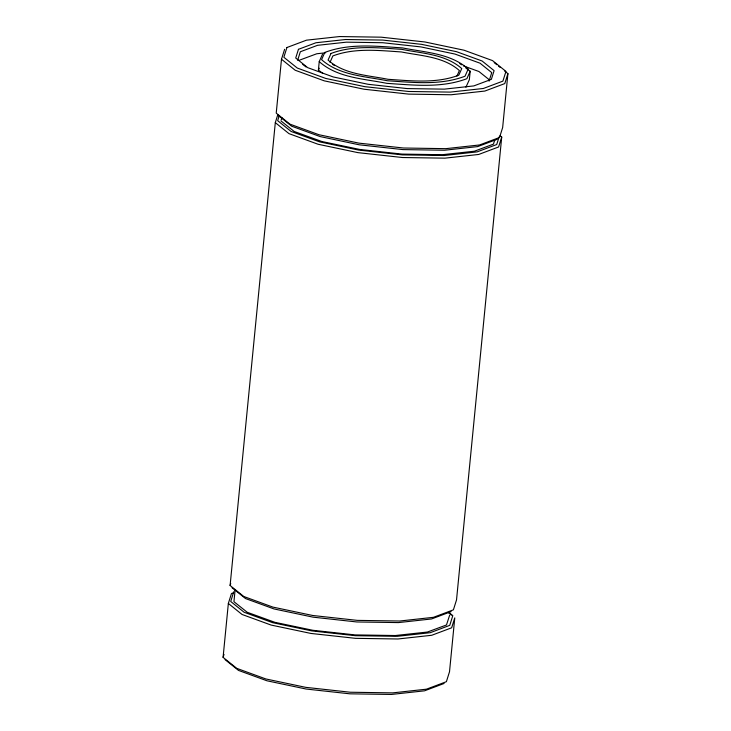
<?xml version="1.0" encoding="UTF-8"?>
<svg xmlns="http://www.w3.org/2000/svg" width="731" height="731" viewBox="0 0 731 731"><rect width="100%" height="100%" fill="white"/><g stroke="black" fill="none" stroke-linecap="round" stroke-linejoin="round"><path stroke-width="1.1" d="M228.346 603.459L242.052 614.469L271.11 625.06L310.967 633.448L355.54 638.337L397.975 638.985L431.729 635.276L451.648 627.801L454.773 617.869L449.51 671.762L446.385 681.694L426.456 689.178L392.702 692.878L350.268 692.23L305.695 687.341L265.837 678.953L236.78 668.362L223.083 657.361L228.346 603.459L231.471 593.526L233.573 592.74M500.013 135.674L501.722 137.044L456.528 599.904L453.403 609.837L433.474 617.311L399.729 621.021L357.295 620.372L312.722 615.484L272.864 607.095L243.807 596.505L230.101 585.494L275.304 122.644L277.798 114.703M284.615 49.306L281.49 59.238L276.227 113.131L289.933 124.142L318.981 134.732L358.848 143.121L403.421 148.009L445.855 148.658L479.6 144.948L499.529 137.474L502.654 127.541L507.917 73.639L504.491 70.889M235.08 590.072L233.947 601.695L247.242 612.295L274.947 622.337L312.813 630.277L355.083 634.91L395.316 635.531L427.416 632.041L446.477 624.968L449.583 615.411M322.828 73.356L318.405 70.094L319.228 61.642L322.517 54.195M465.848 68.029L470.179 71.245L469.348 79.697L465.921 87.227M297.663 60.271L300.34 51.755L317.501 45.331L346.384 42.17L382.724 42.718L420.91 46.912L455.011 54.076L480.011 63.186L491.744 72.616L489.066 81.132M230.101 585.494L230.731 583.512M501.722 137.044L498.597 146.977L478.677 154.46L444.923 158.161L402.489 157.521L357.916 152.633L318.058 144.245L289.001 133.645L275.304 122.644M279.023 116.339L277.661 120.67L291.102 131.461L319.602 141.86L358.702 150.083L402.434 154.881L444.055 155.511L477.169 151.874L496.705 144.537L499.09 136.962M233.774 591.745L230.713 601.485L244.154 612.276L272.645 622.675L311.753 630.899L355.485 635.696L397.107 636.326L430.221 632.699L449.757 625.352L452.818 615.612L449.464 612.916M223.083 657.361L224.024 654.373M507.917 73.639L504.783 83.581L484.854 91.055L451.1 94.765L408.675 94.116L364.102 89.228L324.244 80.839L295.187 70.24L281.49 59.238M281.243 119.811L281.938 117.691M494.805 139.904L493.425 144.153L474.373 151.216L442.273 154.707L402.032 154.095L359.771 149.462L321.896 141.522L294.2 131.479L280.896 120.871M470.179 71.245L466.89 78.683C441.35 88.36 413.49 85.07 386.882 83.352C363.91 78.701 337.612 77.97 319.228 61.642M330.01 62.327L332.87 55.922C354.745 47.679 378.576 50.466 401.356 51.947C421.074 55.912 443.616 56.561 459.397 70.56L456.939 76.051M318.405 70.094L319.264 68.211M497.226 139.255L477.681 146.593L444.576 150.23L402.945 149.599L359.213 144.802L320.114 136.569L291.614 126.18L278.182 115.388M451.1 611.619L431.555 618.956L398.45 622.593L356.819 621.962L313.096 617.165L273.988 608.932L245.488 598.543L232.056 587.751M444.082 683.476L424.537 690.822L391.423 694.45L349.802 693.82L306.07 689.022L266.97 680.789L238.47 670.4L225.038 659.609M299.637 60.116L316.788 53.756L325.679 52.787M463.363 65.872L478.942 71.519L489.203 79.706M459.781 63.524L461.517 64.812M332.66 64.291L334.433 65.598M494.22 62.638L496.788 64.703M498.496 66.082L500.205 67.453M302.689 64.31L306.042 67.005M448.779 613.053L451.347 615.118M298.449 49.324L295.717 58.023L307.705 67.654L333.263 76.965L368.113 84.293L407.149 88.579L444.311 89.145L473.834 85.911L491.369 79.341L494.101 70.642L482.113 61.002L456.555 51.691L421.705 44.363L382.669 40.077L345.507 39.52L315.984 42.745L298.449 49.324M286.917 47.524L283.856 57.265L297.289 68.056L325.788 78.455L364.888 86.678L408.62 91.476L450.241 92.106L483.355 88.478L502.901 81.132L505.962 71.391L492.53 60.6L464.03 50.211L424.93 41.978L381.198 37.18L339.577 36.55L306.463 40.178L286.917 47.524M324.783 52.44L321.594 59.668C339.449 75.531 364.997 76.243 387.32 80.748C413.161 82.42 440.226 85.628 465.035 76.216L468.224 68.988C450.369 53.135 424.821 52.413 402.498 47.908C376.648 46.236 349.592 43.038 324.783 52.44M331.015 53.464L328.064 60.079C344.365 74.535 367.656 75.211 388.024 79.304C411.571 80.839 436.206 83.727 458.803 75.192L461.754 68.577C445.453 54.121 422.162 53.445 401.794 49.352C378.247 47.817 353.612 44.929 331.015 53.464"/></g></svg>
